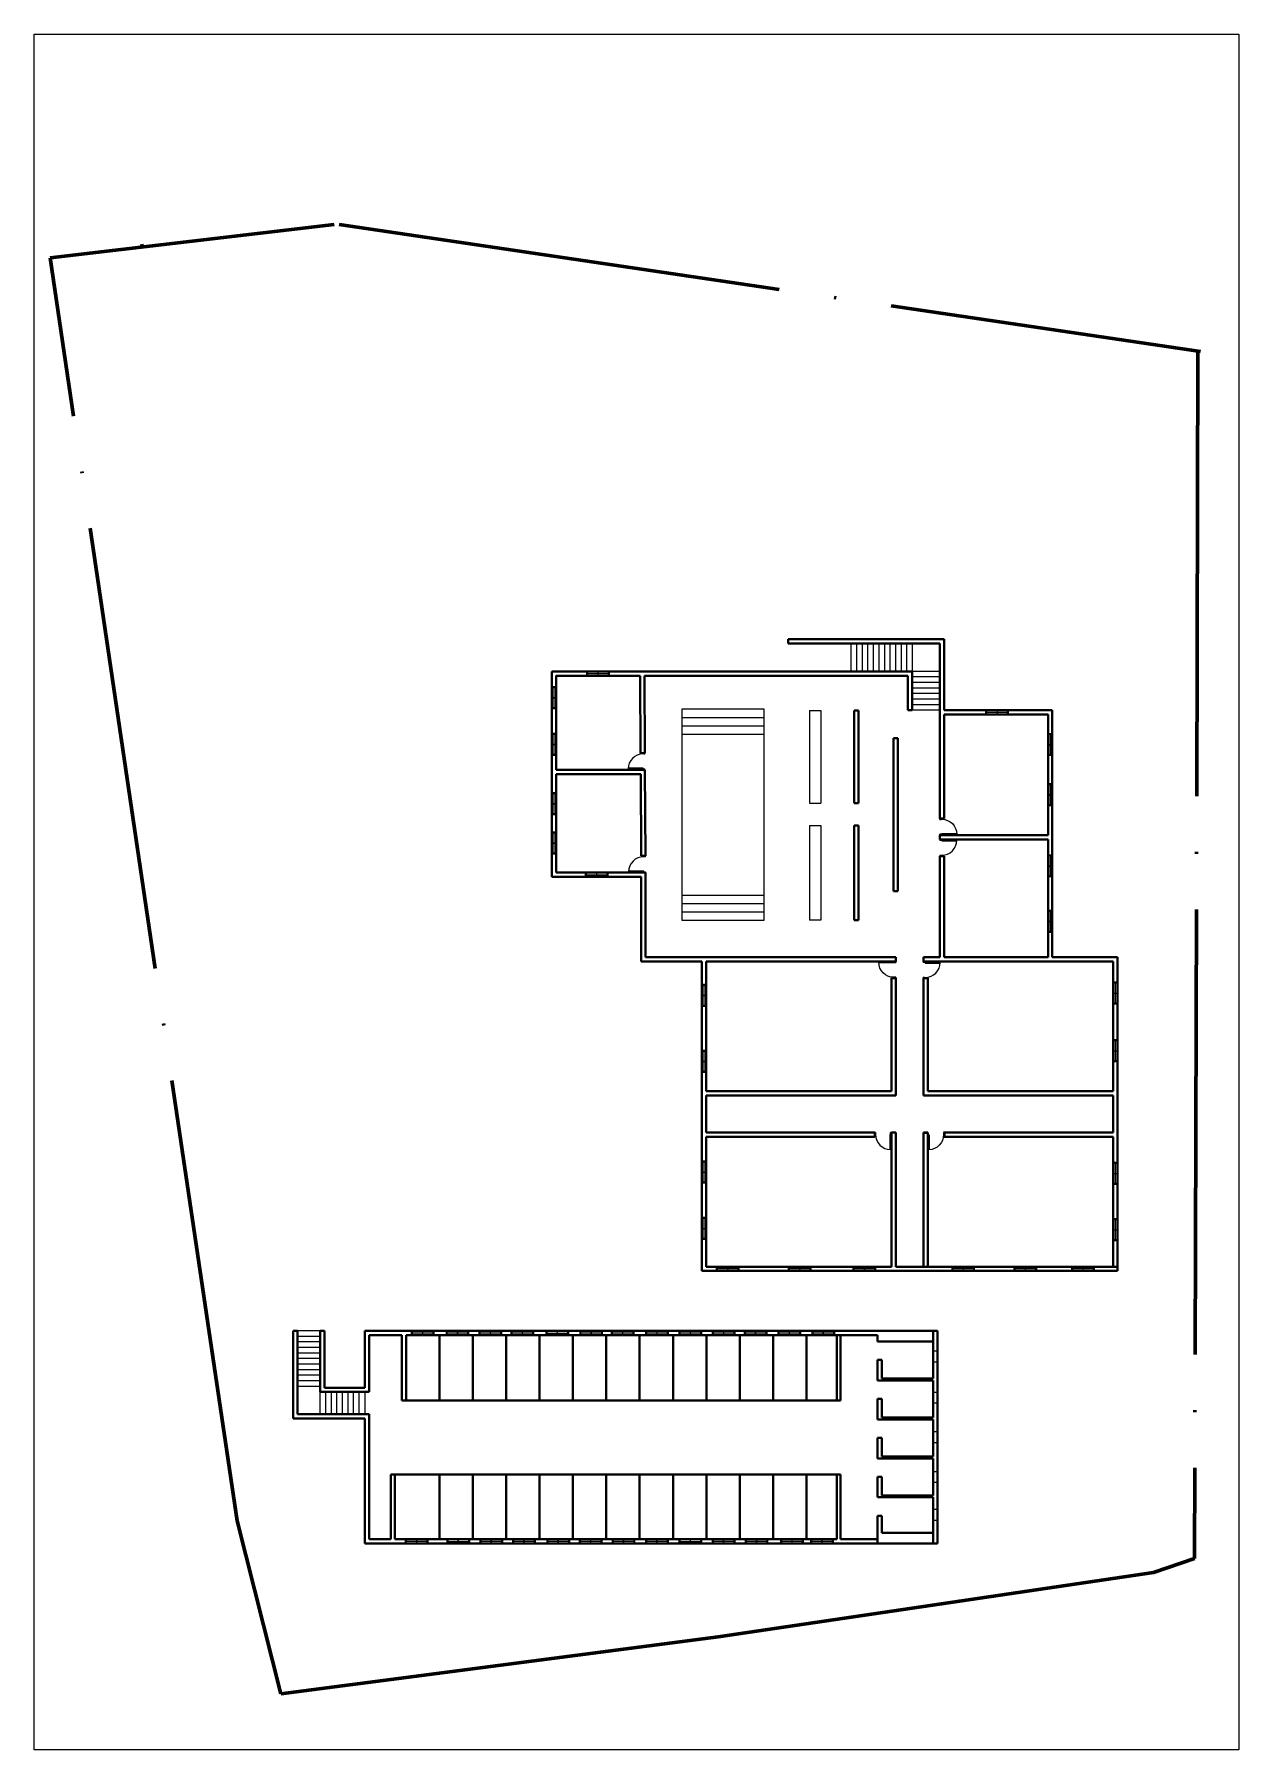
# Model space of a CAD drawing. Header units: inches. Extents: x 45.2 to 110.2, y -50.7 to 41.8.
import ezdxf

# ---------------------------------------------------------------- set-up
doc = ezdxf.new("R2010")
doc.units = ezdxf.units.IN
doc.header["$MEASUREMENT"] = 0
doc.linetypes.add('ACAD_ISO04W100', pattern=[30, 24, -3, 0, -3])
doc.layers.add('ELEVATION', color=4, linetype='Continuous')
doc.layers.add('WINDOW', color=10, linetype='Continuous')
doc.layers.add('SITE BOUNDARY', color=6, linetype='ACAD_ISO04W100', lineweight=60)
doc.layers.add('WALL', color=2, linetype='Continuous', lineweight=40)
doc.layers.add('STAIR', color=231, linetype='Continuous', plot=False)

msp = doc.modelspace()

# ---------------------------------------------------------------- linework, layer by layer
for p, q in [((45.193, 41.769), (110.16, 41.769)), ((45.193, -50.726), (45.193, 41.769)), ((110.16, 41.769), (110.16, -50.726)), ((110.16, -50.726), (45.193, -50.726))]:
    msp.add_line(p, q)
at = {"layer": 'ELEVATION'}
for p, q in [((80.147, 5.39), (84.547, 5.39)), ((80.147, -6.01), (80.147, 5.39)), ((84.547, 5.39), (84.547, -6.01)), ((87.015, 5.31), (87.015, 0.31)), ((87.015, 5.31), (87.615, 5.31)), ((87.615, 5.31), (87.615, 0.31)), ((87.015, 0.31), (87.615, 0.31)), ((87.015, -0.89), (87.015, -5.994)), ((87.015, -0.89), (87.615, -0.89)), ((87.615, -0.89), (87.615, -5.994)), ((84.547, -6.01), (80.147, -6.01)), ((87.615, -5.994), (87.015, -5.994))]:
    msp.add_line(p, q, dxfattribs=at)
at = {"layer": 'SITE BOUNDARY'}
for p, q in [((46.049, 29.714), (61.374, 31.514)), ((61.636, 31.51), (108.106, 24.66)), ((56.128, -38.379), (46.049, 29.714)), ((48.533, 30.006), (48.522, 30.08)), ((51.017, 30.298), (50.995, 30.446)), ((107.963, 24.681), (107.779, -40.413)), ((58.488, -47.719), (56.128, -38.379)), ((107.779, -40.413), (105.569, -41.179)), ((105.569, -41.179), (82.077, -44.634)), ((82.077, -44.634), (58.488, -47.719))]:
    msp.add_line(p, q, dxfattribs=at)
at = {"layer": 'STAIR'}
for p, q in [((89.245, 8.919), (89.245, 7.419)), ((89.545, 8.919), (89.545, 7.419)), ((89.845, 8.919), (89.845, 7.419)), ((90.145, 8.919), (90.145, 7.419)), ((90.445, 8.919), (90.445, 7.419)), ((90.745, 8.919), (90.745, 7.419)), ((91.045, 8.919), (91.045, 7.419)), ((91.345, 8.919), (91.345, 7.419)), ((91.645, 8.919), (91.645, 7.419)), ((91.945, 8.919), (91.945, 7.419)), ((92.245, 8.919), (92.245, 7.419)), ((92.545, 8.919), (92.545, 7.419)), ((94.045, 7.419), (92.545, 7.419)), ((94.045, 7.119), (92.545, 7.119)), ((94.045, 6.819), (92.545, 6.819)), ((94.045, 6.519), (92.545, 6.519)), ((94.045, 6.219), (92.545, 6.219)), ((94.045, 5.919), (92.545, 5.919)), ((94.045, 5.619), (92.545, 5.619)), ((80.147, 4.94), (84.547, 4.94)), ((94.045, 5.319), (92.545, 5.319)), ((80.147, 4.49), (84.547, 4.49)), ((80.147, 4.04), (84.547, 4.04)), ((84.547, -4.66), (80.147, -4.66)), ((84.547, -5.11), (80.147, -5.11)), ((84.547, -5.56), (80.147, -5.56)), ((60.617, -28.138), (59.392, -28.138)), ((60.617, -28.438), (59.392, -28.438)), ((60.617, -28.738), (59.392, -28.738)), ((60.617, -29.037), (59.392, -29.037)), ((60.617, -29.337), (59.392, -29.337)), ((60.617, -29.637), (59.392, -29.637)), ((60.617, -29.937), (59.392, -29.937)), ((60.617, -30.237), (59.392, -30.237)), ((60.617, -30.537), (59.392, -30.537)), ((60.617, -30.837), (59.392, -30.837)), ((60.617, -31.137), (59.392, -31.137)), ((60.617, -32.638), (60.617, -31.438)), ((60.847, -31.433), (60.847, -31.438)), ((60.917, -32.638), (60.917, -31.438)), ((61.217, -32.638), (61.217, -31.438)), ((61.517, -32.638), (61.517, -31.438)), ((61.817, -32.638), (61.817, -31.438)), ((62.117, -32.638), (62.117, -31.438)), ((62.117, -32.638), (62.117, -31.438)), ((62.417, -32.638), (62.417, -31.438)), ((62.717, -32.638), (62.717, -31.438)), ((63.254, -31.437), (63.024, -31.437)), ((63.024, -31.437), (63.024, -32.637))]:
    msp.add_line(p, q, dxfattribs=at)
at = {"layer": 'WALL'}
for p, q in [((84.871, 28.085), (84.871, 28.085)), ((85.855, 9.149), (85.855, 8.919)), ((94.275, 9.149), (85.855, 9.149)), ((94.045, 8.919), (85.855, 8.919)), ((94.045, 8.919), (94.045, 7.119)), ((94.275, 9.149), (94.275, 7.119)), ((89.845, 7.41), (73.105, 7.41)), ((73.105, 7.41), (73.105, -3.663)), ((87.445, 7.41), (92.545, 7.41)), ((92.545, 7.41), (92.545, 5.319)), ((73.335, 7.189), (73.335, 2.11)), ((77.878, 7.18), (73.335, 7.18)), ((77.878, 7.18), (77.9, 3.01)), ((89.845, 7.18), (78.108, 7.18)), ((78.108, 7.18), (78.13, 3.01)), ((87.445, 7.18), (92.315, 7.18)), ((92.315, 7.18), (92.315, 5.319)), ((94.045, 7.119), (94.045, -0.511)), ((94.275, 7.119), (94.275, 5.319)), ((89.415, 5.31), (89.415, 0.31)), ((89.415, 5.31), (89.645, 5.31)), ((89.645, 5.31), (89.645, 0.31)), ((92.545, 5.319), (92.315, 5.319)), ((94.275, 5.319), (100.105, 5.319)), ((94.275, 5.089), (94.275, -0.511)), ((94.275, 5.089), (99.875, 5.089)), ((99.875, 5.089), (99.875, -1.411)), ((100.105, 5.319), (100.105, -7.993)), ((91.545, 3.819), (91.545, -4.439)), ((91.545, 3.819), (91.775, 3.819)), ((91.775, 3.819), (91.775, -4.439)), ((78.134, 3.01), (77.9, 3.01)), ((78.134, 2.11), (73.335, 2.11)), ((73.335, 1.88), (73.335, -3.433)), ((77.906, 1.88), (73.335, 1.88)), ((77.906, 1.88), (77.929, -2.532)), ((78.134, 2.11), (78.159, -2.532)), ((89.415, 0.31), (89.645, 0.31)), ((77.932, -0.501), (77.932, -0.502)), ((89.415, -0.89), (89.415, -5.994)), ((89.415, -0.89), (89.645, -0.89)), ((89.645, -0.89), (89.645, -5.994)), ((94.045, -0.511), (94.275, -0.511)), ((94.045, -1.411), (94.045, -1.641)), ((94.045, -1.411), (99.875, -1.411)), ((94.045, -1.641), (99.875, -1.641)), ((99.875, -1.641), (99.875, -7.993)), ((73.335, -2.533), (73.335, -2.533)), ((78.163, -2.532), (77.929, -2.532)), ((94.045, -2.541), (94.045, -7.994)), ((94.045, -2.541), (94.275, -2.541)), ((94.275, -2.541), (94.275, -7.994)), ((73.105, -3.433), (73.105, -3.433)), ((73.105, -3.663), (77.935, -3.663)), ((78.163, -3.432), (73.335, -3.433)), ((73.335, -3.663), (73.335, -3.663)), ((77.934, -3.662), (77.935, -3.662)), ((77.935, -3.662), (77.935, -3.893)), ((78.163, -3.432), (78.165, -3.893)), ((78.163, -3.432), (78.164, -3.612)), ((78.164, -3.432), (78.163, -3.432)), ((77.935, -3.893), (77.935, -8.224)), ((77.935, -3.893), (77.935, -7.994)), ((78.165, -3.893), (78.165, -7.994)), ((91.545, -4.439), (91.775, -4.439)), ((84.176, -6.01), (84.176, -5.994)), ((89.645, -5.994), (89.415, -5.994)), ((77.935, -8.224), (81.196, -8.224)), ((78.165, -7.994), (81.196, -7.994)), ((91.656, -7.994), (81.196, -7.994)), ((81.196, -8.224), (81.196, -15.454)), ((81.426, -8.224), (81.426, -15.224)), ((91.656, -8.224), (81.426, -8.224)), ((91.426, -7.994), (91.656, -7.994)), ((91.656, -7.994), (91.656, -8.224)), ((93.153, -7.994), (93.386, -7.994)), ((93.153, -8.224), (93.153, -7.994)), ((93.153, -8.224), (93.156, -8.224)), ((93.153, -8.224), (103.386, -8.224)), ((93.386, -7.994), (94.045, -7.994)), ((99.875, -7.993), (94.275, -7.994)), ((100.105, -7.993), (103.616, -7.994)), ((103.386, -8.224), (103.386, -15.224)), ((103.616, -7.994), (103.616, -15.454)), ((91.426, -15.224), (91.426, -9.124)), ((91.656, -9.124), (91.426, -9.124)), ((91.656, -9.124), (91.656, -15.454)), ((93.153, -9.124), (93.386, -9.124)), ((93.153, -15.454), (93.153, -9.124)), ((93.386, -15.224), (93.386, -9.124)), ((93.153, -11.724), (93.156, -11.724)), ((81.196, -15.224), (81.196, -17.224)), ((81.426, -15.224), (91.426, -15.224)), ((81.426, -15.454), (81.426, -17.454)), ((81.426, -15.454), (91.426, -15.454)), ((91.426, -15.454), (91.656, -15.454)), ((93.156, -15.224), (93.153, -15.224)), ((93.156, -15.454), (93.153, -15.454)), ((93.386, -15.454), (93.156, -15.454)), ((93.386, -15.224), (103.386, -15.224)), ((103.386, -15.454), (93.386, -15.454)), ((93.386, -15.454), (93.386, -15.454)), ((94.286, -15.454), (94.286, -15.454)), ((103.386, -17.454), (103.386, -15.454)), ((103.616, -15.454), (103.616, -17.454)), ((81.196, -17.224), (81.196, -17.454)), ((81.196, -17.454), (81.196, -24.914)), ((81.426, -17.454), (90.526, -17.454)), ((90.526, -17.684), (90.526, -17.454)), ((91.656, -17.454), (91.426, -17.454)), ((91.426, -24.684), (91.426, -17.454)), ((91.656, -24.684), (91.656, -17.454)), ((93.153, -17.456), (93.383, -17.456)), ((93.153, -24.684), (93.153, -17.456)), ((93.156, -17.455), (93.156, -17.456)), ((93.386, -17.455), (93.156, -17.455)), ((93.386, -17.455), (93.386, -20.954)), ((94.231, -17.455), (103.386, -17.454)), ((94.286, -17.685), (94.286, -17.455)), ((103.616, -24.914), (103.616, -17.454)), ((81.426, -17.684), (81.426, -17.684)), ((81.426, -17.684), (90.526, -17.684)), ((81.426, -17.684), (81.426, -24.684)), ((81.426, -17.684), (81.426, -17.685)), ((93.386, -17.684), (93.386, -24.684)), ((94.228, -17.684), (103.386, -17.684)), ((103.386, -24.684), (103.386, -17.684)), ((93.383, -20.954), (93.386, -20.954)), ((103.616, -24.914), (81.196, -24.914)), ((81.426, -24.684), (91.426, -24.684)), ((91.656, -24.684), (103.386, -24.684)), ((91.656, -24.684), (93.156, -24.684)), ((103.616, -24.684), (103.386, -24.684)), ((103.616, -24.684), (103.616, -24.084)), ((59.162, -28.138), (59.162, -31.437)), ((59.392, -28.138), (59.162, -28.138)), ((59.392, -28.138), (59.392, -31.437)), ((60.617, -28.138), (60.617, -31.438)), ((60.617, -28.138), (60.847, -28.138)), ((60.847, -28.138), (60.847, -31.207)), ((63.024, -28.145), (63.254, -28.145)), ((63.024, -28.145), (63.024, -31.207)), ((63.254, -28.145), (65.017, -28.138)), ((63.254, -28.368), (63.254, -31.437)), ((63.254, -28.368), (65.017, -28.368)), ((63.254, -31.437), (63.254, -28.375)), ((65.017, -28.138), (88.877, -28.138)), ((65.017, -31.893), (65.017, -28.368)), ((65.247, -28.368), (65.247, -30.738)), ((65.247, -31.893), (65.247, -28.368)), ((65.247, -28.368), (88.484, -28.368)), ((67.047, -31.893), (67.047, -28.368)), ((68.847, -31.893), (68.847, -28.368)), ((70.647, -31.893), (70.647, -28.368)), ((72.447, -31.893), (72.447, -28.368)), ((72.447, -31.893), (72.447, -28.368)), ((74.247, -31.893), (74.247, -28.368)), ((75.747, -28.368), (75.747, -28.368)), ((75.747, -28.368), (75.747, -28.368)), ((75.747, -28.368), (75.747, -28.368)), ((75.747, -28.368), (75.747, -28.368)), ((76.047, -31.893), (76.047, -28.368)), ((77.847, -31.893), (77.847, -28.368)), ((79.647, -31.893), (79.647, -28.368)), ((81.447, -31.893), (81.447, -28.368)), ((83.247, -31.893), (83.247, -28.368)), ((85.047, -31.893), (85.047, -28.368)), ((86.847, -31.893), (86.847, -28.368)), ((88.484, -28.368), (88.484, -31.893)), ((88.484, -28.368), (90.677, -28.368)), ((88.684, -28.368), (88.684, -31.893)), ((88.877, -28.138), (90.677, -28.138)), ((90.677, -28.138), (93.907, -28.138)), ((90.677, -28.368), (90.677, -28.718)), ((93.677, -28.138), (93.677, -30.718)), ((93.907, -28.138), (93.907, -39.605)), ((90.677, -28.718), (93.677, -28.718)), ((90.677, -29.708), (90.907, -29.708)), ((90.677, -29.708), (90.677, -30.818)), ((90.907, -29.708), (90.907, -30.718)), ((59.162, -31.437), (59.162, -32.867)), ((59.392, -31.437), (59.392, -32.637)), ((63.254, -31.433), (60.617, -31.433)), ((63.024, -31.207), (60.847, -31.207)), ((90.677, -30.818), (93.677, -30.818)), ((90.907, -30.718), (93.677, -30.718)), ((93.677, -30.818), (93.677, -32.818)), ((88.684, -31.893), (65.017, -31.893)), ((65.247, -31.893), (65.247, -31.893)), ((90.677, -31.808), (90.907, -31.808)), ((90.677, -31.808), (90.677, -32.918)), ((90.907, -31.808), (90.907, -32.818)), ((59.162, -32.867), (63.024, -32.867)), ((59.392, -32.637), (63.254, -32.637)), ((63.024, -32.867), (63.024, -39.605)), ((63.254, -39.375), (63.254, -32.637)), ((63.254, -32.637), (63.254, -39.375)), ((90.677, -32.918), (93.677, -32.918)), ((90.907, -32.818), (93.677, -32.818)), ((93.677, -32.918), (93.677, -34.918)), ((90.677, -33.908), (90.907, -33.908)), ((90.677, -33.908), (90.677, -35.018)), ((90.907, -33.908), (90.907, -34.918)), ((90.677, -35.018), (93.677, -35.018)), ((90.907, -34.918), (93.677, -34.918)), ((93.677, -35.018), (93.677, -37.018)), ((64.417, -39.368), (64.417, -35.893)), ((64.417, -35.893), (88.684, -35.893)), ((64.647, -39.368), (64.647, -35.893)), ((67.047, -39.368), (67.047, -35.893)), ((68.847, -39.368), (68.847, -35.893)), ((70.647, -39.368), (70.647, -35.893)), ((72.447, -39.368), (72.447, -35.893)), ((74.247, -39.368), (74.247, -35.893)), ((76.047, -39.368), (76.047, -35.893)), ((77.847, -39.368), (77.847, -35.893)), ((79.647, -39.368), (79.647, -35.893)), ((81.447, -39.368), (81.447, -35.893)), ((83.247, -39.368), (83.247, -35.893)), ((85.047, -39.368), (85.047, -35.893)), ((86.847, -39.368), (86.847, -35.893)), ((88.484, -35.893), (88.484, -39.368)), ((88.684, -35.893), (88.684, -39.368)), ((90.677, -36.008), (90.907, -36.008)), ((90.677, -36.008), (90.677, -37.118)), ((90.907, -36.008), (90.907, -37.018)), ((90.677, -37.118), (93.677, -37.118)), ((90.907, -37.018), (93.677, -37.018)), ((93.677, -37.118), (93.677, -39.605)), ((90.677, -38.108), (90.907, -38.108)), ((90.677, -38.108), (90.677, -39.605)), ((90.907, -38.108), (90.907, -39.025)), ((93.907, -39.605), (63.024, -39.605)), ((64.417, -39.368), (63.254, -39.368)), ((86.847, -39.368), (64.647, -39.368)), ((88.484, -39.368), (86.847, -39.368)), ((90.677, -39.368), (88.684, -39.368)), ((93.677, -39.025), (90.907, -39.025))]:
    msp.add_line(p, q, dxfattribs=at)
at = {"layer": 'WINDOW'}
for p, q in [((75.006, 7.41), (76.206, 7.41)), ((75.006, 7.18), (75.006, 7.41)), ((75.017, 7.18), (75.017, 7.41)), ((75.056, 7.18), (75.056, 7.41)), ((75.606, 7.18), (75.606, 7.41)), ((75.617, 7.18), (75.617, 7.41)), ((76.156, 7.41), (76.156, 7.18)), ((76.206, 7.41), (76.206, 7.18)), ((73.103, 5.407), (73.103, 6.607)), ((73.103, 6.607), (73.333, 6.607)), ((73.103, 6.607), (73.103, 6.007)), ((73.103, 6.597), (73.333, 6.597)), ((73.103, 6.557), (73.333, 6.557)), ((73.218, 6.557), (73.218, 5.457)), ((73.333, 6.607), (73.333, 5.407)), ((76.206, 7.18), (75.006, 7.18)), ((75.006, 7.18), (75.606, 7.18)), ((75.056, 7.295), (76.156, 7.295)), ((73.103, 6.007), (73.333, 6.007)), ((73.103, 5.997), (73.333, 5.997)), ((73.333, 5.457), (73.103, 5.457)), ((73.333, 5.407), (73.103, 5.407)), ((96.525, 5.089), (96.525, 5.319)), ((96.525, 5.319), (97.725, 5.319)), ((97.725, 5.089), (96.525, 5.089)), ((96.575, 5.089), (96.575, 5.319)), ((97.675, 5.204), (96.575, 5.204)), ((97.725, 5.319), (97.125, 5.319)), ((97.125, 5.319), (97.125, 5.089)), ((97.675, 5.319), (97.675, 5.089)), ((97.725, 5.319), (97.725, 5.089)), ((73.102, 2.89), (73.102, 4.09)), ((73.102, 4.09), (73.332, 4.09)), ((73.102, 4.09), (73.102, 3.49)), ((73.102, 4.079), (73.332, 4.079)), ((73.102, 4.04), (73.332, 4.04)), ((73.217, 4.04), (73.217, 2.94)), ((73.332, 4.09), (73.332, 2.89)), ((99.872, 2.875), (99.872, 4.075)), ((99.872, 4.075), (100.102, 4.075)), ((99.872, 4.075), (99.872, 3.475)), ((99.872, 4.064), (100.102, 4.064)), ((99.872, 4.025), (100.102, 4.025)), ((99.987, 4.025), (99.987, 2.925)), ((100.102, 4.075), (100.102, 2.875)), ((73.102, 3.49), (73.332, 3.49)), ((73.102, 3.479), (73.332, 3.479)), ((73.332, 2.94), (73.102, 2.94)), ((73.332, 2.89), (73.102, 2.89)), ((78.034, 3.011), (78.034, 2.966)), ((78.134, 3.011), (78.034, 3.011)), ((78.074, 2.966), (78.034, 2.966)), ((78.074, 2.961), (78.074, 2.966)), ((78.134, 2.961), (78.074, 2.961)), ((78.134, 2.961), (78.134, 3.011)), ((99.872, 3.475), (100.102, 3.475)), ((99.872, 3.464), (100.102, 3.464)), ((100.102, 2.925), (99.872, 2.925)), ((100.102, 2.875), (99.872, 2.875)), ((78.034, 2.191), (77.224, 2.191)), ((77.224, 2.156), (78.034, 2.156)), ((78.034, 2.156), (78.034, 2.191)), ((78.034, 2.156), (78.034, 2.111)), ((78.034, 2.156), (78.074, 2.156)), ((78.034, 2.111), (78.134, 2.111)), ((78.074, 2.161), (78.074, 2.156)), ((78.074, 2.161), (78.134, 2.161)), ((78.134, 2.111), (78.134, 2.161)), ((99.875, 0.175), (99.875, 1.375)), ((99.875, 1.375), (100.105, 1.375)), ((99.875, 1.375), (99.875, 0.775)), ((99.875, 1.365), (100.105, 1.365)), ((99.875, 1.325), (100.105, 1.325)), ((99.99, 1.325), (99.99, 0.225)), ((100.105, 1.375), (100.105, 0.175)), ((73.105, -0.315), (73.105, 0.885)), ((73.105, 0.885), (73.335, 0.885)), ((73.105, 0.885), (73.105, 0.285)), ((73.105, 0.874), (73.335, 0.874)), ((73.105, 0.835), (73.335, 0.835)), ((73.105, 0.285), (73.335, 0.285)), ((73.105, 0.274), (73.335, 0.274)), ((73.22, 0.835), (73.22, -0.265)), ((73.335, 0.885), (73.335, -0.315)), ((99.875, 0.775), (100.105, 0.775)), ((99.875, 0.765), (100.105, 0.765)), ((100.105, 0.225), (99.875, 0.225)), ((100.105, 0.175), (99.875, 0.175)), ((73.335, -0.265), (73.105, -0.265)), ((73.335, -0.315), (73.105, -0.315)), ((94.045, -0.561), (94.045, -0.511)), ((94.045, -0.511), (94.145, -0.511)), ((94.045, -0.561), (94.105, -0.561)), ((94.105, -0.556), (94.145, -0.556)), ((94.105, -0.561), (94.105, -0.556)), ((94.145, -0.511), (94.145, -0.556)), ((73.106, -2.43), (73.106, -1.23)), ((73.106, -1.23), (73.336, -1.23)), ((73.106, -1.23), (73.106, -1.83)), ((73.106, -1.24), (73.336, -1.24)), ((73.106, -1.28), (73.336, -1.28)), ((73.106, -1.83), (73.336, -1.83)), ((73.106, -1.84), (73.336, -1.84)), ((73.221, -1.28), (73.221, -2.38)), ((73.336, -1.23), (73.336, -2.43)), ((94.045, -1.411), (94.045, -1.361)), ((94.105, -1.361), (94.045, -1.361)), ((94.145, -1.411), (94.045, -1.411)), ((94.045, -1.643), (94.045, -1.693)), ((94.145, -1.643), (94.045, -1.643)), ((94.105, -1.693), (94.045, -1.693)), ((94.105, -1.361), (94.105, -1.366)), ((94.145, -1.366), (94.105, -1.366)), ((94.145, -1.688), (94.105, -1.688)), ((94.105, -1.693), (94.105, -1.688)), ((94.145, -1.366), (94.145, -1.331)), ((94.145, -1.331), (94.955, -1.331)), ((94.955, -1.366), (94.145, -1.366)), ((94.145, -1.366), (94.145, -1.411)), ((94.145, -1.688), (94.145, -1.643)), ((94.955, -1.688), (94.145, -1.688)), ((94.145, -1.688), (94.145, -1.723)), ((94.145, -1.723), (94.955, -1.723)), ((73.336, -2.38), (73.106, -2.38)), ((73.336, -2.43), (73.106, -2.43)), ((78.063, -2.533), (78.063, -2.578)), ((78.163, -2.533), (78.063, -2.533)), ((78.103, -2.578), (78.063, -2.578)), ((78.103, -2.583), (78.103, -2.578)), ((78.163, -2.583), (78.103, -2.583)), ((78.163, -2.583), (78.163, -2.533)), ((94.045, -2.493), (94.045, -2.543)), ((94.045, -2.493), (94.105, -2.493)), ((94.045, -2.543), (94.145, -2.543)), ((94.105, -2.493), (94.105, -2.498)), ((94.105, -2.498), (94.145, -2.498)), ((94.145, -2.543), (94.145, -2.498)), ((99.875, -3.667), (99.875, -2.467)), ((99.875, -2.467), (100.105, -2.467)), ((99.875, -2.467), (99.875, -3.067)), ((99.875, -2.478), (100.105, -2.478)), ((99.875, -2.517), (100.105, -2.517)), ((99.99, -2.517), (99.99, -3.617)), ((100.105, -2.467), (100.105, -3.667)), ((74.932, -3.432), (76.132, -3.432)), ((74.932, -3.662), (74.932, -3.432)), ((76.132, -3.662), (74.932, -3.662)), ((74.932, -3.662), (75.532, -3.662)), ((74.942, -3.662), (74.942, -3.432)), ((74.982, -3.662), (74.982, -3.432)), ((74.982, -3.547), (76.082, -3.547)), ((75.532, -3.662), (75.532, -3.432)), ((75.542, -3.662), (75.542, -3.432)), ((76.082, -3.432), (76.082, -3.662)), ((76.132, -3.432), (76.132, -3.662)), ((78.063, -3.353), (77.253, -3.353)), ((77.253, -3.388), (78.063, -3.388)), ((78.063, -3.388), (78.063, -3.353)), ((78.063, -3.388), (78.063, -3.433)), ((78.063, -3.388), (78.103, -3.388)), ((78.063, -3.433), (78.163, -3.433)), ((78.103, -3.383), (78.103, -3.388)), ((78.103, -3.383), (78.163, -3.383)), ((78.163, -3.433), (78.163, -3.383)), ((99.875, -3.067), (100.105, -3.067)), ((99.875, -3.078), (100.105, -3.078)), ((100.105, -3.617), (99.875, -3.617)), ((100.105, -3.667), (99.875, -3.667)), ((99.874, -6.656), (99.874, -5.456)), ((99.874, -5.456), (100.104, -5.456)), ((99.874, -5.456), (99.874, -6.056)), ((99.874, -5.466), (100.104, -5.466)), ((99.874, -5.506), (100.104, -5.506)), ((99.989, -5.506), (99.989, -6.606)), ((100.104, -5.456), (100.104, -6.656)), ((99.874, -6.056), (100.104, -6.056)), ((99.874, -6.066), (100.104, -6.066)), ((100.104, -6.606), (99.874, -6.606)), ((100.104, -6.656), (99.874, -6.656)), ((90.746, -8.269), (91.556, -8.269)), ((91.556, -8.304), (90.746, -8.304)), ((91.556, -8.269), (91.556, -8.224)), ((91.556, -8.224), (91.656, -8.224)), ((91.556, -8.269), (91.556, -8.304)), ((91.556, -8.269), (91.596, -8.269)), ((91.596, -8.274), (91.596, -8.269)), ((91.596, -8.274), (91.656, -8.274)), ((91.656, -8.224), (91.656, -8.274)), ((93.148, -8.228), (93.148, -8.278)), ((93.248, -8.228), (93.148, -8.228)), ((93.208, -8.278), (93.148, -8.278)), ((93.248, -8.273), (93.208, -8.273)), ((93.208, -8.278), (93.208, -8.273)), ((93.248, -8.273), (93.248, -8.228)), ((94.058, -8.273), (93.248, -8.273)), ((93.248, -8.273), (93.248, -8.308)), ((93.248, -8.308), (94.058, -8.308)), ((91.556, -9.124), (91.556, -9.079)), ((91.596, -9.079), (91.556, -9.079)), ((91.656, -9.124), (91.556, -9.124)), ((91.656, -9.074), (91.596, -9.074)), ((91.596, -9.074), (91.596, -9.079)), ((91.656, -9.074), (91.656, -9.124)), ((93.148, -9.078), (93.148, -9.128)), ((93.148, -9.078), (93.208, -9.078)), ((93.148, -9.128), (93.248, -9.128)), ((93.208, -9.083), (93.208, -9.078)), ((93.208, -9.083), (93.248, -9.083)), ((93.248, -9.128), (93.248, -9.083)), ((81.191, -10.646), (81.191, -9.446)), ((81.191, -9.446), (81.421, -9.446)), ((81.191, -9.446), (81.191, -10.046)), ((81.191, -9.456), (81.421, -9.456)), ((81.191, -9.496), (81.421, -9.496)), ((81.191, -10.046), (81.421, -10.046)), ((81.191, -10.056), (81.421, -10.056)), ((81.306, -9.496), (81.306, -10.596)), ((81.421, -9.446), (81.421, -10.646)), ((103.387, -10.525), (103.387, -9.325)), ((103.387, -9.325), (103.617, -9.325)), ((103.387, -9.325), (103.387, -9.925)), ((103.387, -9.336), (103.617, -9.336)), ((103.387, -9.375), (103.617, -9.375)), ((103.387, -9.925), (103.617, -9.925)), ((103.387, -9.936), (103.617, -9.936)), ((103.502, -9.375), (103.502, -10.475)), ((103.617, -9.325), (103.617, -10.525)), ((81.421, -10.596), (81.191, -10.596)), ((81.421, -10.646), (81.191, -10.646)), ((103.617, -10.475), (103.387, -10.475)), ((103.617, -10.525), (103.387, -10.525)), ((103.384, -13.639), (103.384, -12.439)), ((103.384, -12.439), (103.614, -12.439)), ((103.384, -12.439), (103.384, -13.039)), ((103.384, -12.45), (103.614, -12.45)), ((103.384, -12.489), (103.614, -12.489)), ((103.499, -12.489), (103.499, -13.589)), ((103.614, -12.439), (103.614, -13.639)), ((81.202, -14.205), (81.202, -13.005)), ((81.202, -13.005), (81.432, -13.005)), ((81.202, -13.005), (81.202, -13.605)), ((81.202, -13.016), (81.432, -13.016)), ((81.202, -13.055), (81.432, -13.055)), ((81.202, -13.605), (81.432, -13.605)), ((81.202, -13.616), (81.432, -13.616)), ((81.317, -13.055), (81.317, -14.155)), ((81.432, -13.005), (81.432, -14.205)), ((103.384, -13.039), (103.614, -13.039)), ((103.384, -13.05), (103.614, -13.05)), ((103.614, -13.589), (103.384, -13.589)), ((103.614, -13.639), (103.384, -13.639)), ((81.432, -14.155), (81.202, -14.155)), ((81.432, -14.205), (81.202, -14.205)), ((90.576, -17.454), (90.526, -17.454)), ((90.526, -17.454), (90.526, -17.554)), ((90.526, -17.554), (90.571, -17.554)), ((90.571, -17.514), (90.571, -17.554)), ((90.576, -17.514), (90.571, -17.514)), ((90.576, -17.454), (90.576, -17.514)), ((91.381, -17.554), (91.346, -17.554)), ((91.346, -17.554), (91.346, -18.364)), ((91.426, -17.454), (91.376, -17.454)), ((91.376, -17.514), (91.376, -17.454)), ((91.376, -17.514), (91.381, -17.514)), ((91.381, -17.554), (91.381, -17.514)), ((91.381, -18.364), (91.381, -17.554)), ((91.381, -17.554), (91.426, -17.554)), ((91.426, -17.554), (91.426, -17.454)), ((93.381, -17.464), (93.431, -17.463)), ((93.382, -17.564), (93.381, -17.464)), ((93.427, -17.563), (93.382, -17.564)), ((93.386, -17.455), (93.386, -17.685)), ((93.427, -17.563), (93.427, -17.523)), ((93.432, -17.523), (93.427, -17.523)), ((93.435, -18.373), (93.427, -17.563)), ((93.427, -17.563), (93.462, -17.563)), ((93.432, -17.523), (93.431, -17.463)), ((93.462, -17.563), (93.47, -18.373)), ((94.231, -17.455), (94.281, -17.454)), ((94.231, -17.455), (94.232, -17.515)), ((94.237, -17.515), (94.232, -17.515)), ((94.236, -17.455), (94.236, -17.615)), ((94.237, -17.515), (94.237, -17.555)), ((94.282, -17.554), (94.237, -17.555)), ((94.281, -17.454), (94.282, -17.554)), ((93.386, -17.685), (93.386, -17.685)), ((81.195, -20.182), (81.195, -18.982)), ((81.195, -18.982), (81.425, -18.982)), ((81.195, -18.982), (81.195, -19.582)), ((81.195, -18.992), (81.425, -18.992)), ((81.195, -19.032), (81.425, -19.032)), ((81.31, -19.032), (81.31, -20.132)), ((81.425, -18.982), (81.425, -20.182)), ((103.387, -20.248), (103.387, -19.048)), ((103.387, -19.048), (103.617, -19.048)), ((103.387, -19.048), (103.387, -19.648)), ((103.387, -19.059), (103.617, -19.059)), ((103.387, -19.098), (103.617, -19.098)), ((103.502, -19.098), (103.502, -20.198)), ((103.617, -19.048), (103.617, -20.248)), ((81.195, -19.582), (81.425, -19.582)), ((81.195, -19.592), (81.425, -19.592)), ((81.425, -20.132), (81.195, -20.132)), ((81.425, -20.182), (81.195, -20.182)), ((103.387, -19.648), (103.617, -19.648)), ((103.387, -19.659), (103.617, -19.659)), ((103.617, -20.198), (103.387, -20.198)), ((103.617, -20.248), (103.387, -20.248)), ((81.19, -23.218), (81.19, -22.018)), ((81.19, -22.018), (81.42, -22.018)), ((81.19, -22.018), (81.19, -22.618)), ((81.19, -22.029), (81.42, -22.029)), ((81.19, -22.068), (81.42, -22.068)), ((81.305, -22.068), (81.305, -23.168)), ((81.42, -22.018), (81.42, -23.218)), ((103.384, -23.289), (103.384, -22.089)), ((103.384, -22.089), (103.614, -22.089)), ((103.384, -22.089), (103.384, -22.689)), ((103.384, -22.1), (103.614, -22.1)), ((103.384, -22.139), (103.614, -22.139)), ((103.499, -22.139), (103.499, -23.239)), ((103.614, -22.089), (103.614, -23.289)), ((81.19, -22.618), (81.42, -22.618)), ((81.19, -22.629), (81.42, -22.629)), ((103.384, -22.689), (103.614, -22.689)), ((103.384, -22.7), (103.614, -22.7)), ((81.42, -23.168), (81.19, -23.168)), ((81.42, -23.218), (81.19, -23.218)), ((103.614, -23.239), (103.384, -23.239)), ((103.614, -23.289), (103.384, -23.289)), ((81.999, -24.915), (81.999, -24.685)), ((81.999, -24.685), (83.199, -24.685)), ((83.199, -24.915), (81.999, -24.915)), ((82.049, -24.915), (82.049, -24.685)), ((83.149, -24.8), (82.049, -24.8)), ((82.589, -24.685), (82.589, -24.915)), ((83.199, -24.685), (82.599, -24.685)), ((82.599, -24.685), (82.599, -24.915)), ((83.149, -24.685), (83.149, -24.915)), ((83.189, -24.685), (83.189, -24.915)), ((83.199, -24.685), (83.199, -24.915)), ((85.879, -24.914), (85.879, -24.684)), ((85.879, -24.684), (87.079, -24.684)), ((87.079, -24.914), (85.879, -24.914)), ((85.929, -24.914), (85.929, -24.684)), ((87.029, -24.799), (85.929, -24.799)), ((86.468, -24.684), (86.468, -24.914)), ((87.079, -24.684), (86.479, -24.684)), ((86.479, -24.684), (86.479, -24.914)), ((87.029, -24.684), (87.029, -24.914)), ((87.068, -24.684), (87.068, -24.914)), ((87.079, -24.684), (87.079, -24.914)), ((89.372, -24.914), (89.372, -24.684)), ((89.372, -24.684), (90.572, -24.684)), ((90.572, -24.914), (89.372, -24.914)), ((89.422, -24.914), (89.422, -24.684)), ((90.522, -24.799), (89.422, -24.799)), ((89.962, -24.684), (89.962, -24.914)), ((90.572, -24.684), (89.972, -24.684)), ((89.972, -24.684), (89.972, -24.914)), ((90.522, -24.684), (90.522, -24.914)), ((90.562, -24.684), (90.562, -24.914)), ((90.572, -24.684), (90.572, -24.914)), ((94.698, -24.915), (94.698, -24.685)), ((94.698, -24.685), (95.898, -24.685)), ((95.898, -24.915), (94.698, -24.915)), ((94.748, -24.915), (94.748, -24.685)), ((95.848, -24.8), (94.748, -24.8)), ((95.898, -24.685), (95.298, -24.685)), ((95.298, -24.685), (95.298, -24.915)), ((95.848, -24.685), (95.848, -24.915)), ((95.898, -24.685), (95.898, -24.915)), ((98.046, -24.914), (98.046, -24.684)), ((98.046, -24.684), (99.246, -24.684)), ((99.246, -24.914), (98.046, -24.914)), ((98.096, -24.914), (98.096, -24.684)), ((99.196, -24.799), (98.096, -24.799)), ((99.246, -24.684), (98.646, -24.684)), ((98.646, -24.684), (98.646, -24.914)), ((99.196, -24.684), (99.196, -24.914)), ((99.246, -24.684), (99.246, -24.914)), ((101.16, -24.916), (101.16, -24.686)), ((101.16, -24.686), (102.36, -24.686)), ((102.36, -24.916), (101.16, -24.916)), ((101.21, -24.916), (101.21, -24.686)), ((102.31, -24.801), (101.21, -24.801)), ((102.36, -24.686), (101.76, -24.686)), ((101.76, -24.686), (101.76, -24.916)), ((102.31, -24.686), (102.31, -24.916)), ((102.36, -24.686), (102.36, -24.916)), ((65.548, -28.139), (66.748, -28.139)), ((65.548, -28.369), (65.548, -28.139)), ((66.748, -28.369), (65.548, -28.369)), ((65.548, -28.369), (66.148, -28.369)), ((65.559, -28.369), (65.559, -28.139)), ((65.598, -28.369), (65.598, -28.139)), ((65.598, -28.254), (66.698, -28.254)), ((66.148, -28.369), (66.148, -28.139)), ((66.159, -28.369), (66.159, -28.139)), ((66.698, -28.139), (66.698, -28.369)), ((66.748, -28.139), (66.748, -28.369)), ((67.419, -28.136), (68.619, -28.136)), ((67.419, -28.366), (67.419, -28.136)), ((68.619, -28.366), (67.419, -28.366)), ((67.419, -28.366), (68.019, -28.366)), ((67.43, -28.366), (67.43, -28.136)), ((67.469, -28.366), (67.469, -28.136)), ((67.469, -28.251), (68.569, -28.251)), ((68.019, -28.366), (68.019, -28.136)), ((68.03, -28.366), (68.03, -28.136)), ((68.569, -28.136), (68.569, -28.366)), ((68.619, -28.136), (68.619, -28.366)), ((69.194, -28.142), (70.394, -28.142)), ((69.194, -28.372), (69.194, -28.142)), ((70.394, -28.372), (69.194, -28.372)), ((69.194, -28.372), (69.794, -28.372)), ((69.205, -28.372), (69.205, -28.142)), ((69.244, -28.372), (69.244, -28.142)), ((69.244, -28.257), (70.344, -28.257)), ((69.794, -28.372), (69.794, -28.142)), ((69.805, -28.372), (69.805, -28.142)), ((70.344, -28.142), (70.344, -28.372)), ((70.394, -28.142), (70.394, -28.372)), ((70.918, -28.138), (72.118, -28.138)), ((70.918, -28.368), (70.918, -28.138)), ((72.118, -28.368), (70.918, -28.368)), ((70.918, -28.368), (71.518, -28.368)), ((70.929, -28.368), (70.929, -28.138)), ((70.968, -28.368), (70.968, -28.138)), ((70.968, -28.253), (72.068, -28.253)), ((71.518, -28.368), (71.518, -28.138)), ((71.529, -28.368), (71.529, -28.138)), ((72.068, -28.138), (72.068, -28.368)), ((72.118, -28.138), (72.118, -28.368)), ((72.81, -28.143), (74.01, -28.143)), ((72.81, -28.373), (72.81, -28.143)), ((74.01, -28.373), (72.81, -28.373)), ((72.81, -28.373), (73.41, -28.373)), ((72.82, -28.373), (72.82, -28.143)), ((72.86, -28.373), (72.86, -28.143)), ((72.86, -28.258), (73.96, -28.258)), ((73.41, -28.373), (73.41, -28.143)), ((73.42, -28.373), (73.42, -28.143)), ((73.96, -28.143), (73.96, -28.373)), ((74.01, -28.143), (74.01, -28.373)), ((74.631, -28.138), (75.831, -28.138)), ((74.631, -28.368), (74.631, -28.138)), ((75.831, -28.368), (74.631, -28.368)), ((74.631, -28.368), (75.231, -28.368)), ((74.642, -28.368), (74.642, -28.138)), ((74.681, -28.368), (74.681, -28.138)), ((74.681, -28.253), (75.781, -28.253)), ((75.231, -28.368), (75.231, -28.138)), ((75.242, -28.368), (75.242, -28.138)), ((75.781, -28.138), (75.781, -28.368)), ((75.831, -28.138), (75.831, -28.368)), ((76.336, -28.138), (77.536, -28.138)), ((76.336, -28.368), (76.336, -28.138)), ((77.536, -28.368), (76.336, -28.368)), ((76.336, -28.368), (76.936, -28.368)), ((76.347, -28.368), (76.347, -28.138)), ((76.386, -28.368), (76.386, -28.138)), ((76.386, -28.253), (77.486, -28.253)), ((76.936, -28.368), (76.936, -28.138)), ((76.947, -28.368), (76.947, -28.138)), ((77.486, -28.138), (77.486, -28.368)), ((77.536, -28.138), (77.536, -28.368)), ((78.187, -28.139), (79.387, -28.139)), ((78.187, -28.369), (78.187, -28.139)), ((79.387, -28.369), (78.187, -28.369)), ((78.187, -28.369), (78.787, -28.369)), ((78.197, -28.369), (78.197, -28.139)), ((78.237, -28.369), (78.237, -28.139)), ((78.237, -28.254), (79.337, -28.254)), ((78.787, -28.369), (78.787, -28.139)), ((78.797, -28.369), (78.797, -28.139)), ((79.337, -28.139), (79.337, -28.369)), ((79.387, -28.139), (79.387, -28.369)), ((79.984, -28.138), (81.184, -28.138)), ((79.984, -28.368), (79.984, -28.138)), ((81.184, -28.368), (79.984, -28.368)), ((79.984, -28.368), (80.584, -28.368)), ((79.994, -28.368), (79.994, -28.138)), ((80.034, -28.368), (80.034, -28.138)), ((80.034, -28.253), (81.134, -28.253)), ((80.584, -28.368), (80.584, -28.138)), ((80.594, -28.368), (80.594, -28.138)), ((81.134, -28.138), (81.134, -28.368)), ((81.184, -28.138), (81.184, -28.368)), ((81.784, -28.14), (82.984, -28.14)), ((81.784, -28.37), (81.784, -28.14)), ((82.984, -28.37), (81.784, -28.37)), ((81.784, -28.37), (82.384, -28.37)), ((81.795, -28.37), (81.795, -28.14)), ((81.834, -28.37), (81.834, -28.14)), ((81.834, -28.255), (82.934, -28.255)), ((82.384, -28.37), (82.384, -28.14)), ((82.395, -28.37), (82.395, -28.14)), ((82.934, -28.14), (82.934, -28.37)), ((82.984, -28.14), (82.984, -28.37)), ((83.503, -28.14), (84.703, -28.14)), ((83.503, -28.37), (83.503, -28.14)), ((84.703, -28.37), (83.503, -28.37)), ((83.503, -28.37), (84.103, -28.37)), ((83.514, -28.37), (83.514, -28.14)), ((83.553, -28.37), (83.553, -28.14)), ((83.553, -28.255), (84.653, -28.255)), ((84.103, -28.37), (84.103, -28.14)), ((84.114, -28.37), (84.114, -28.14)), ((84.653, -28.14), (84.653, -28.37)), ((84.703, -28.14), (84.703, -28.37)), ((85.325, -28.138), (86.525, -28.138)), ((85.325, -28.368), (85.325, -28.138)), ((86.525, -28.368), (85.325, -28.368)), ((85.325, -28.368), (85.925, -28.368)), ((85.335, -28.368), (85.335, -28.138)), ((85.375, -28.368), (85.375, -28.138)), ((85.375, -28.253), (86.475, -28.253)), ((85.925, -28.368), (85.925, -28.138)), ((85.935, -28.368), (85.935, -28.138)), ((86.475, -28.138), (86.475, -28.368)), ((86.525, -28.138), (86.525, -28.368)), ((87.149, -28.14), (88.349, -28.14)), ((87.149, -28.37), (87.149, -28.14)), ((88.349, -28.37), (87.149, -28.37)), ((87.149, -28.37), (87.749, -28.37)), ((87.16, -28.37), (87.16, -28.14)), ((87.199, -28.37), (87.199, -28.14)), ((87.199, -28.255), (88.299, -28.255)), ((87.749, -28.37), (87.749, -28.14)), ((87.76, -28.37), (87.76, -28.14)), ((88.299, -28.14), (88.299, -28.37)), ((88.349, -28.14), (88.349, -28.37)), ((93.677, -29.821), (93.677, -29.221)), ((93.677, -29.221), (93.907, -29.221)), ((93.907, -29.221), (93.907, -29.821)), ((93.907, -29.821), (93.677, -29.821)), ((93.677, -32.047), (93.677, -31.447)), ((93.677, -31.447), (93.907, -31.447)), ((93.907, -31.447), (93.907, -32.047)), ((93.907, -32.047), (93.677, -32.047)), ((93.677, -34.172), (93.677, -33.572)), ((93.677, -33.572), (93.907, -33.572)), ((93.907, -34.172), (93.677, -34.172)), ((93.907, -33.572), (93.907, -34.172)), ((93.677, -36.318), (93.677, -35.718)), ((93.677, -35.718), (93.907, -35.718)), ((93.907, -35.718), (93.907, -36.318)), ((93.907, -36.318), (93.677, -36.318)), ((93.677, -38.362), (93.677, -37.762)), ((93.677, -37.762), (93.907, -37.762)), ((93.907, -37.762), (93.907, -38.362)), ((93.907, -38.362), (93.677, -38.362)), ((65.223, -39.375), (66.423, -39.375)), ((65.223, -39.605), (65.223, -39.375)), ((66.423, -39.605), (65.223, -39.605)), ((65.223, -39.605), (65.823, -39.605)), ((65.234, -39.605), (65.234, -39.375)), ((65.273, -39.605), (65.273, -39.375)), ((65.273, -39.49), (66.373, -39.49)), ((65.823, -39.605), (65.823, -39.375)), ((65.834, -39.605), (65.834, -39.375)), ((66.373, -39.375), (66.373, -39.605)), ((66.423, -39.375), (66.423, -39.605)), ((67.464, -39.377), (68.664, -39.377)), ((67.464, -39.607), (67.464, -39.377)), ((68.664, -39.607), (67.464, -39.607)), ((67.464, -39.607), (68.064, -39.607)), ((67.475, -39.607), (67.475, -39.377)), ((67.514, -39.607), (67.514, -39.377)), ((67.514, -39.492), (68.614, -39.492)), ((68.064, -39.607), (68.064, -39.377)), ((68.075, -39.607), (68.075, -39.377)), ((68.614, -39.377), (68.614, -39.607)), ((68.664, -39.377), (68.664, -39.607)), ((69.244, -39.375), (70.444, -39.375)), ((69.244, -39.605), (69.244, -39.375)), ((70.444, -39.605), (69.244, -39.605)), ((69.244, -39.605), (69.844, -39.605)), ((69.255, -39.605), (69.255, -39.375)), ((69.294, -39.605), (69.294, -39.375)), ((69.294, -39.49), (70.394, -39.49)), ((69.844, -39.605), (69.844, -39.375)), ((69.855, -39.605), (69.855, -39.375)), ((70.394, -39.375), (70.394, -39.605)), ((70.444, -39.375), (70.444, -39.605)), ((71.003, -39.375), (72.203, -39.375)), ((71.003, -39.605), (71.003, -39.375)), ((72.203, -39.605), (71.003, -39.605)), ((71.003, -39.605), (71.603, -39.605)), ((71.014, -39.605), (71.014, -39.375)), ((71.053, -39.605), (71.053, -39.375)), ((71.053, -39.49), (72.153, -39.49)), ((71.603, -39.605), (71.603, -39.375)), ((71.614, -39.605), (71.614, -39.375)), ((72.153, -39.375), (72.153, -39.605)), ((72.203, -39.375), (72.203, -39.605)), ((72.857, -39.372), (74.057, -39.372)), ((72.857, -39.602), (72.857, -39.372)), ((74.057, -39.602), (72.857, -39.602)), ((72.857, -39.602), (73.457, -39.602)), ((72.868, -39.602), (72.868, -39.372)), ((72.907, -39.602), (72.907, -39.372)), ((72.907, -39.487), (74.007, -39.487)), ((73.457, -39.602), (73.457, -39.372)), ((73.468, -39.602), (73.468, -39.372)), ((74.007, -39.372), (74.007, -39.602)), ((74.057, -39.372), (74.057, -39.602)), ((74.606, -39.371), (75.806, -39.371)), ((74.606, -39.601), (74.606, -39.371)), ((75.806, -39.601), (74.606, -39.601)), ((74.606, -39.601), (75.206, -39.601)), ((74.617, -39.601), (74.617, -39.371)), ((74.656, -39.601), (74.656, -39.371)), ((74.656, -39.486), (75.756, -39.486)), ((75.206, -39.601), (75.206, -39.371)), ((75.217, -39.601), (75.217, -39.371)), ((75.756, -39.371), (75.756, -39.601)), ((75.806, -39.371), (75.806, -39.601)), ((76.377, -39.375), (77.577, -39.375)), ((76.377, -39.605), (76.377, -39.375)), ((77.577, -39.605), (76.377, -39.605)), ((76.377, -39.605), (76.977, -39.605)), ((76.387, -39.605), (76.387, -39.375)), ((76.427, -39.605), (76.427, -39.375)), ((76.427, -39.49), (77.527, -39.49)), ((76.977, -39.605), (76.977, -39.375)), ((76.987, -39.605), (76.987, -39.375)), ((77.527, -39.375), (77.527, -39.605)), ((77.577, -39.375), (77.577, -39.605)), ((78.176, -39.373), (79.376, -39.373)), ((78.176, -39.603), (78.176, -39.373)), ((79.376, -39.603), (78.176, -39.603)), ((78.176, -39.603), (78.776, -39.603)), ((78.187, -39.603), (78.187, -39.373)), ((78.226, -39.603), (78.226, -39.373)), ((78.226, -39.488), (79.326, -39.488)), ((78.776, -39.603), (78.776, -39.373)), ((78.787, -39.603), (78.787, -39.373)), ((79.326, -39.373), (79.326, -39.603)), ((79.376, -39.373), (79.376, -39.603)), ((79.983, -39.376), (81.183, -39.376)), ((79.983, -39.606), (79.983, -39.376)), ((81.183, -39.606), (79.983, -39.606)), ((79.983, -39.606), (80.583, -39.606)), ((79.993, -39.606), (79.993, -39.376)), ((80.033, -39.606), (80.033, -39.376)), ((80.033, -39.491), (81.133, -39.491)), ((80.583, -39.606), (80.583, -39.376)), ((80.593, -39.606), (80.593, -39.376)), ((81.133, -39.376), (81.133, -39.606)), ((81.183, -39.376), (81.183, -39.606)), ((81.777, -39.371), (82.977, -39.371)), ((81.777, -39.601), (81.777, -39.371)), ((82.977, -39.601), (81.777, -39.601)), ((81.777, -39.601), (82.377, -39.601)), ((81.788, -39.601), (81.788, -39.371)), ((81.827, -39.601), (81.827, -39.371)), ((81.827, -39.486), (82.927, -39.486)), ((82.377, -39.601), (82.377, -39.371)), ((82.388, -39.601), (82.388, -39.371)), ((82.927, -39.371), (82.927, -39.601)), ((82.977, -39.371), (82.977, -39.601)), ((83.551, -39.373), (84.751, -39.373)), ((83.551, -39.603), (83.551, -39.373)), ((84.751, -39.603), (83.551, -39.603)), ((83.551, -39.603), (84.151, -39.603)), ((83.562, -39.603), (83.562, -39.373)), ((83.601, -39.603), (83.601, -39.373)), ((83.601, -39.488), (84.701, -39.488)), ((84.151, -39.603), (84.151, -39.373)), ((84.162, -39.603), (84.162, -39.373)), ((84.701, -39.373), (84.701, -39.603)), ((84.751, -39.373), (84.751, -39.603)), ((85.469, -39.375), (86.669, -39.375)), ((85.469, -39.605), (85.469, -39.375)), ((86.669, -39.605), (85.469, -39.605)), ((85.469, -39.605), (86.069, -39.605)), ((85.48, -39.605), (85.48, -39.375)), ((85.519, -39.605), (85.519, -39.375)), ((85.519, -39.49), (86.619, -39.49)), ((86.069, -39.605), (86.069, -39.375)), ((86.08, -39.605), (86.08, -39.375)), ((86.619, -39.375), (86.619, -39.605)), ((86.669, -39.375), (86.669, -39.605)), ((87.086, -39.375), (88.286, -39.375)), ((87.086, -39.605), (87.086, -39.375)), ((88.286, -39.605), (87.086, -39.605)), ((87.086, -39.605), (87.686, -39.605)), ((87.097, -39.605), (87.097, -39.375)), ((87.136, -39.605), (87.136, -39.375)), ((87.136, -39.49), (88.236, -39.49)), ((87.686, -39.605), (87.686, -39.375)), ((87.697, -39.605), (87.697, -39.375)), ((88.236, -39.375), (88.236, -39.605)), ((88.286, -39.375), (88.286, -39.605))]:
    msp.add_line(p, q, dxfattribs=at)
for centre, major_axis in [((78.034, 2.156), (-0.573, -0.573)), ((94.145, -1.688), (0.573, 0.573)), ((78.063, -3.388), (-0.573, -0.573)), ((93.248, -8.273), (0.573, 0.573)), ((91.381, -17.554), (0.573, -0.573))]:
    msp.add_ellipse(centre, major_axis=major_axis, ratio=1, start_param=3.926991, end_param=5.497787, dxfattribs=at)
at = {"layer": 'WINDOW', "extrusion": (0, 0, -1)}
for centre, major_axis in [((94.145, -1.366), (0.573, -0.573)), ((91.556, -8.269), (-0.573, 0.573)), ((93.427, -17.563), (-0.567, -0.578))]:
    msp.add_ellipse(centre, major_axis=major_axis, ratio=1, start_param=3.926991, end_param=5.497787, dxfattribs=at)

doc.saveas('drawing.dxf')
